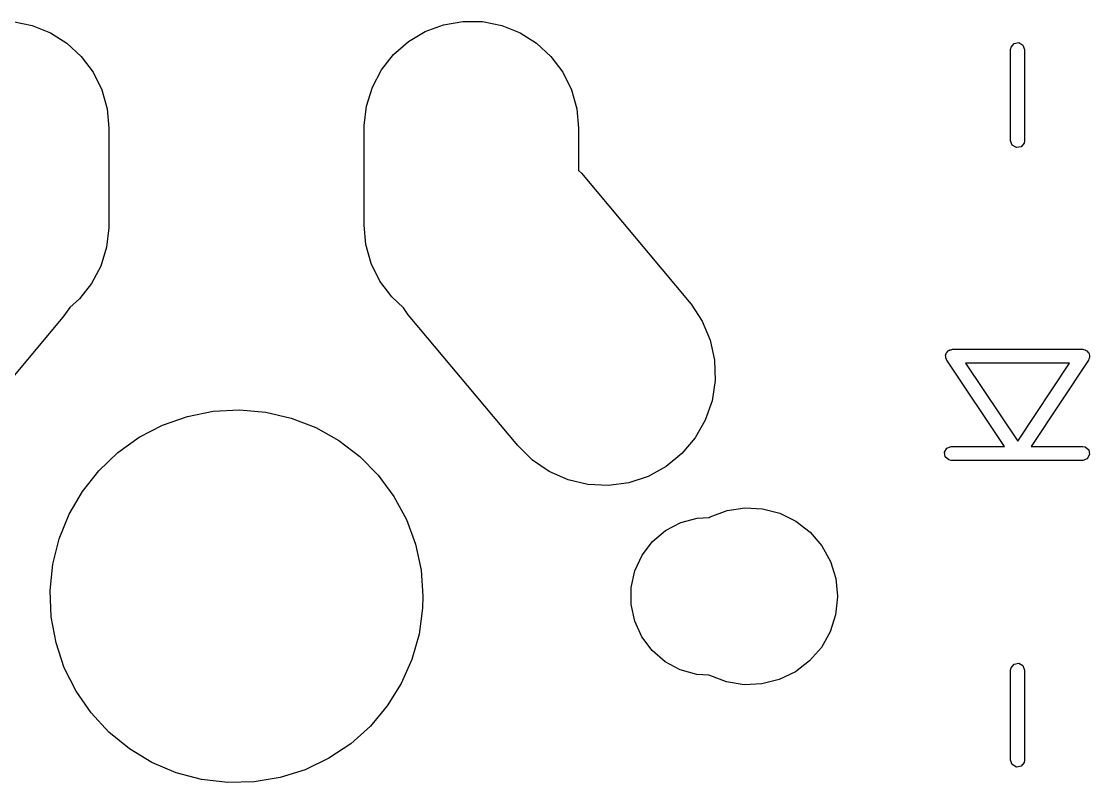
# Model space of a CAD drawing. Extents: x 0 to 132, y -20 to 105.
# Drawn here: x 44.54 to 56, y 11.76 to 19.93 of the extents above; entities that cross this region are included whole.
import ezdxf

# ---------------------------------------------------------------- set-up
doc = ezdxf.new("R2010")
doc.units = 0
doc.layers.add('BLACK', color=7, linetype='CONTINUOUS')

msp = doc.modelspace()

# ---------------------------------------------------------------- linework, layer by layer
at = {"layer": 'BLACK', "linetype": 'CONTINUOUS'}
for p, q in [((44.4462, 19.9247), (44.6526, 19.8836)), ((44.6526, 19.8836), (44.8481, 19.8057)), ((48.8709, 19.819), (49.0684, 19.8918)), ((49.0684, 19.8918), (49.2758, 19.9275)), ((49.2758, 19.9275), (49.4862, 19.9247)), ((49.4862, 19.9247), (49.6926, 19.8836)), ((49.6926, 19.8836), (49.8881, 19.8057)), ((44.8481, 19.8057), (45.0261, 19.6934)), ((48.69, 19.7114), (48.8709, 19.819)), ((49.8881, 19.8057), (50.0661, 19.6934)), ((45.0261, 19.6934), (45.1806, 19.5505)), ((48.5318, 19.5726), (48.69, 19.7114)), ((50.0661, 19.6934), (50.2206, 19.5505)), ((55.153, 19.6255), (55.1575, 19.6512)), ((55.153, 18.6476), (55.153, 19.6255)), ((55.1575, 19.6512), (55.1905, 19.6905)), ((55.1905, 19.6905), (55.241, 19.6994)), ((55.241, 19.6994), (55.2855, 19.6737)), ((55.2855, 19.6737), (55.303, 19.6255)), ((55.303, 19.6255), (55.303, 18.6476)), ((45.1806, 19.5505), (45.3065, 19.3819)), ((48.4015, 19.4073), (48.5318, 19.5726)), ((50.2206, 19.5505), (50.3465, 19.3819)), ((45.3065, 19.3819), (45.3996, 19.1931)), ((48.3035, 19.2211), (48.4015, 19.4073)), ((50.3465, 19.3819), (50.4396, 19.1931)), ((45.3996, 19.1931), (45.4567, 18.9906)), ((48.2411, 19.0201), (48.3035, 19.2211)), ((50.4396, 19.1931), (50.4967, 18.9906)), ((45.4567, 18.9906), (45.476, 18.781)), ((48.2164, 18.8111), (48.2411, 19.0201)), ((50.4967, 18.9906), (50.516, 18.781)), ((48.216, 18.781), (48.2164, 18.8111)), ((45.476, 18.781), (45.476, 17.744)), ((48.216, 17.744), (48.216, 18.781)), ((50.516, 18.781), (50.516, 18.33)), ((55.1705, 18.5994), (55.153, 18.6476)), ((55.215, 18.5737), (55.1705, 18.5994)), ((55.2655, 18.5826), (55.215, 18.5737)), ((55.2985, 18.6219), (55.2655, 18.5826)), ((55.303, 18.6476), (55.2985, 18.6219)), ((50.516, 18.33), (50.5468, 18.2995)), ((50.5468, 18.2995), (51.7038, 16.9206)), ((45.4756, 17.7139), (45.4509, 17.5049)), ((45.476, 17.744), (45.4756, 17.7139)), ((48.2353, 17.5344), (48.216, 17.744)), ((45.4509, 17.5049), (45.3885, 17.3039)), ((48.2924, 17.3319), (48.2353, 17.5344)), ((48.3855, 17.1431), (48.2924, 17.3319)), ((45.3885, 17.3039), (45.2905, 17.1177)), ((45.2905, 17.1177), (45.1602, 16.9524)), ((48.5114, 16.9745), (48.3855, 17.1431)), ((48.639, 16.8566), (48.5114, 16.9745)), ((45.056, 16.861), (44.9837, 16.7568)), ((45.1602, 16.9524), (45.056, 16.861)), ((48.6884, 16.7812), (48.639, 16.8566)), ((51.7038, 16.9206), (51.7237, 16.8963)), ((51.7237, 16.8963), (51.8441, 16.7127)), ((44.9837, 16.7568), (43.8267, 15.3779)), ((48.7083, 16.7568), (48.6884, 16.7812)), ((49.8653, 15.3779), (48.7083, 16.7568)), ((51.8441, 16.7127), (51.929, 16.5101)), ((51.929, 16.5101), (51.9756, 16.2955)), ((54.4735, 16.3801), (54.4813, 16.3937)), ((54.4813, 16.3937), (54.4914, 16.3973)), ((54.4914, 16.3973), (54.4992, 16.4048)), ((54.4992, 16.4048), (54.5148, 16.4058)), ((54.5148, 16.4058), (54.5295, 16.4112)), ((54.5295, 16.4112), (55.9265, 16.4112)), ((55.9265, 16.4112), (55.9298, 16.4106)), ((55.9298, 16.4106), (55.9313, 16.411)), ((55.9313, 16.411), (55.934, 16.4099)), ((55.934, 16.4099), (55.9522, 16.4067)), ((55.9522, 16.4067), (55.9641, 16.3967)), ((55.9641, 16.3967), (55.9783, 16.3904)), ((51.9756, 16.2955), (51.9823, 16.076)), ((54.4556, 16.3492), (54.461, 16.3586)), ((54.4584, 16.3338), (54.4556, 16.3492)), ((54.4567, 16.3182), (54.4584, 16.3338)), ((54.464, 16.3016), (54.4567, 16.3182)), ((54.461, 16.3586), (54.4622, 16.3693)), ((54.4622, 16.3693), (54.4735, 16.3801)), ((54.4645, 16.2987), (54.464, 16.3016)), ((54.4658, 16.2977), (54.4645, 16.2987)), ((54.4672, 16.2944), (54.4658, 16.2977)), ((55.0874, 15.3698), (54.4672, 16.2944)), ((55.9889, 16.2946), (55.3724, 15.3698)), ((55.9783, 16.3904), (55.9831, 16.3807)), ((55.9831, 16.3807), (55.9915, 16.3737)), ((55.9926, 16.3097), (55.9889, 16.2946)), ((55.9915, 16.3737), (55.9942, 16.3584)), ((56.0004, 16.3232), (55.9926, 16.3097)), ((55.9942, 16.3584), (56.001, 16.3444)), ((56.001, 16.3444), (55.9985, 16.3339)), ((55.9985, 16.3339), (56.0004, 16.3232)), ((54.6701, 16.2612), (55.2299, 15.4266)), ((55.7864, 16.2612), (54.6701, 16.2612)), ((55.2299, 15.4266), (55.7864, 16.2612)), ((51.9823, 16.076), (51.9489, 15.859)), ((51.9489, 15.859), (51.8765, 15.6517)), ((46.3183, 15.6916), (46.5953, 15.7467)), ((46.5953, 15.7467), (46.8774, 15.7623)), ((46.8774, 15.7623), (47.1589, 15.7379)), ((47.1589, 15.7379), (47.4341, 15.6741)), ((45.801, 15.4678), (46.0517, 15.598)), ((46.0517, 15.598), (46.3183, 15.6916)), ((47.4341, 15.6741), (47.6976, 15.5722)), ((51.8765, 15.6517), (51.7675, 15.461)), ((47.6976, 15.5722), (47.944, 15.4341)), ((45.5712, 15.3035), (45.801, 15.4678)), ((47.944, 15.4341), (48.1686, 15.2627)), ((50.0213, 15.2233), (49.8653, 15.3779)), ((51.7675, 15.461), (51.6256, 15.2934)), ((54.4686, 15.3523), (54.5168, 15.3698)), ((54.5168, 15.3698), (55.0874, 15.3698)), ((55.3724, 15.3698), (55.9265, 15.3698)), ((55.9265, 15.3698), (55.9522, 15.3653)), ((55.9522, 15.3653), (55.9915, 15.3323)), ((45.3667, 15.1085), (45.5712, 15.3035)), ((48.1686, 15.2627), (48.3668, 15.0614)), ((51.6256, 15.2934), (51.4556, 15.1544)), ((54.4429, 15.3078), (54.4686, 15.3523)), ((54.4518, 15.2573), (54.4429, 15.3078)), ((54.4911, 15.2243), (54.4518, 15.2573)), ((56.0004, 15.2818), (55.9747, 15.2373)), ((55.9915, 15.3323), (56.0004, 15.2818)), ((50.2028, 15.0997), (50.0213, 15.2233)), ((51.4556, 15.1544), (51.2631, 15.0488)), ((54.5168, 15.2198), (54.4911, 15.2243)), ((55.9265, 15.2198), (54.5168, 15.2198)), ((55.9747, 15.2373), (55.9265, 15.2198)), ((45.1918, 14.8867), (45.3667, 15.1085)), ((48.3668, 15.0614), (48.5347, 14.8342)), ((50.4038, 15.0113), (50.2028, 15.0997)), ((51.2631, 15.0488), (51.0545, 14.98)), ((50.6175, 14.961), (50.4038, 15.0113)), ((50.8369, 14.9504), (50.6175, 14.961)), ((51.0545, 14.98), (50.8369, 14.9504)), ((45.0499, 14.6424), (45.1918, 14.8867)), ((48.5347, 14.8342), (48.6688, 14.5855)), ((51.9295, 14.6164), (52.1097, 14.6827)), ((52.1097, 14.6827), (52.2996, 14.7114)), ((52.2996, 14.7114), (52.4913, 14.7013)), ((52.4913, 14.7013), (52.6771, 14.6529)), ((44.9439, 14.3805), (45.0499, 14.6424)), ((48.6688, 14.5855), (48.7666, 14.3205)), ((51.6131, 14.5528), (51.7901, 14.6016)), ((51.7901, 14.6016), (51.9164, 14.6082)), ((51.9164, 14.6082), (51.9295, 14.6164)), ((52.6771, 14.6529), (52.8494, 14.5681)), ((52.8494, 14.5681), (53.0011, 14.4505)), ((51.3105, 14.3487), (51.4507, 14.4672)), ((51.4507, 14.4672), (51.6131, 14.5528)), ((53.0011, 14.4505), (53.1261, 14.3047)), ((44.8758, 14.1064), (44.9439, 14.3805)), ((51.1989, 14.2028), (51.3105, 14.3487)), ((48.7666, 14.3205), (48.826, 14.0443)), ((53.1261, 14.3047), (53.2192, 14.1367)), ((44.847, 13.8253), (44.8758, 14.1064)), ((51.1213, 14.0364), (51.1989, 14.2028)), ((53.2192, 14.1367), (53.2766, 13.9535)), ((48.826, 14.0443), (48.846, 13.7625)), ((51.0813, 13.8572), (51.1213, 14.0364)), ((53.2766, 13.9535), (53.296, 13.7625)), ((44.8581, 13.543), (44.847, 13.8253)), ((48.846, 13.7625), (48.8421, 13.6369)), ((51.0807, 13.6737), (51.0813, 13.8572)), ((53.296, 13.7625), (53.296, 13.7559)), ((51.1195, 13.4942), (51.0807, 13.6737)), ((53.296, 13.7559), (53.2752, 13.565)), ((44.9088, 13.2651), (44.8581, 13.543)), ((48.8421, 13.6369), (48.8044, 13.3569)), ((53.2752, 13.565), (53.2165, 13.3822)), ((51.1959, 13.3273), (51.1195, 13.4942)), ((48.8044, 13.3569), (48.7278, 13.085)), ((51.3064, 13.1806), (51.1959, 13.3273)), ((53.2165, 13.3822), (53.1223, 13.2149)), ((44.9982, 12.9971), (44.9088, 13.2651)), ((53.1223, 13.2149), (52.9963, 13.07)), ((48.7278, 13.085), (48.6135, 12.8266)), ((51.4458, 13.0612), (51.3064, 13.1806)), ((52.9963, 13.07), (52.8438, 12.9534)), ((45.1245, 12.7444), (44.9982, 12.9971)), ((51.6076, 12.9744), (51.4458, 13.0612)), ((51.7842, 12.9244), (51.6076, 12.9744)), ((55.153, 12.9707), (55.1575, 12.9964)), ((55.153, 12.0055), (55.153, 12.9707)), ((55.1575, 12.9964), (55.1905, 13.0357)), ((55.1905, 13.0357), (55.241, 13.0446)), ((55.241, 13.0446), (55.2855, 13.0189)), ((55.2855, 13.0189), (55.303, 12.9707)), ((55.303, 12.9707), (55.303, 12.0055)), ((51.9156, 12.9166), (51.7842, 12.9244)), ((51.9236, 12.9116), (51.9156, 12.9166)), ((52.1033, 12.844), (51.9236, 12.9116)), ((52.293, 12.814), (52.1033, 12.844)), ((52.6709, 12.8698), (52.4848, 12.8227)), ((52.8438, 12.9534), (52.6709, 12.8698)), ((45.2851, 12.512), (45.1245, 12.7444)), ((48.6135, 12.8266), (48.464, 12.5869)), ((52.4848, 12.8227), (52.293, 12.814)), ((45.4769, 12.3046), (45.2851, 12.512)), ((48.464, 12.5869), (48.2823, 12.3707)), ((45.696, 12.1262), (45.4769, 12.3046)), ((48.2823, 12.3707), (48.0718, 12.1822)), ((48.0718, 12.1822), (47.8369, 12.0252)), ((45.938, 11.9805), (45.696, 12.1262)), ((46.1982, 11.8703), (45.938, 11.9805)), ((47.8369, 12.0252), (47.5822, 11.9029)), ((55.1705, 11.9573), (55.153, 12.0055)), ((55.215, 11.9316), (55.1705, 11.9573)), ((55.2655, 11.9405), (55.215, 11.9316)), ((55.2985, 11.9798), (55.2655, 11.9405)), ((55.303, 12.0055), (55.2985, 11.9798)), ((46.4712, 11.7979), (46.1982, 11.8703)), ((47.3129, 11.8178), (47.0342, 11.7714)), ((47.5822, 11.9029), (47.3129, 11.8178)), ((46.7518, 11.7647), (46.4712, 11.7979)), ((47.0342, 11.7714), (46.7518, 11.7647))]:
    msp.add_line(p, q, dxfattribs=at)

doc.saveas('drawing.dxf')
